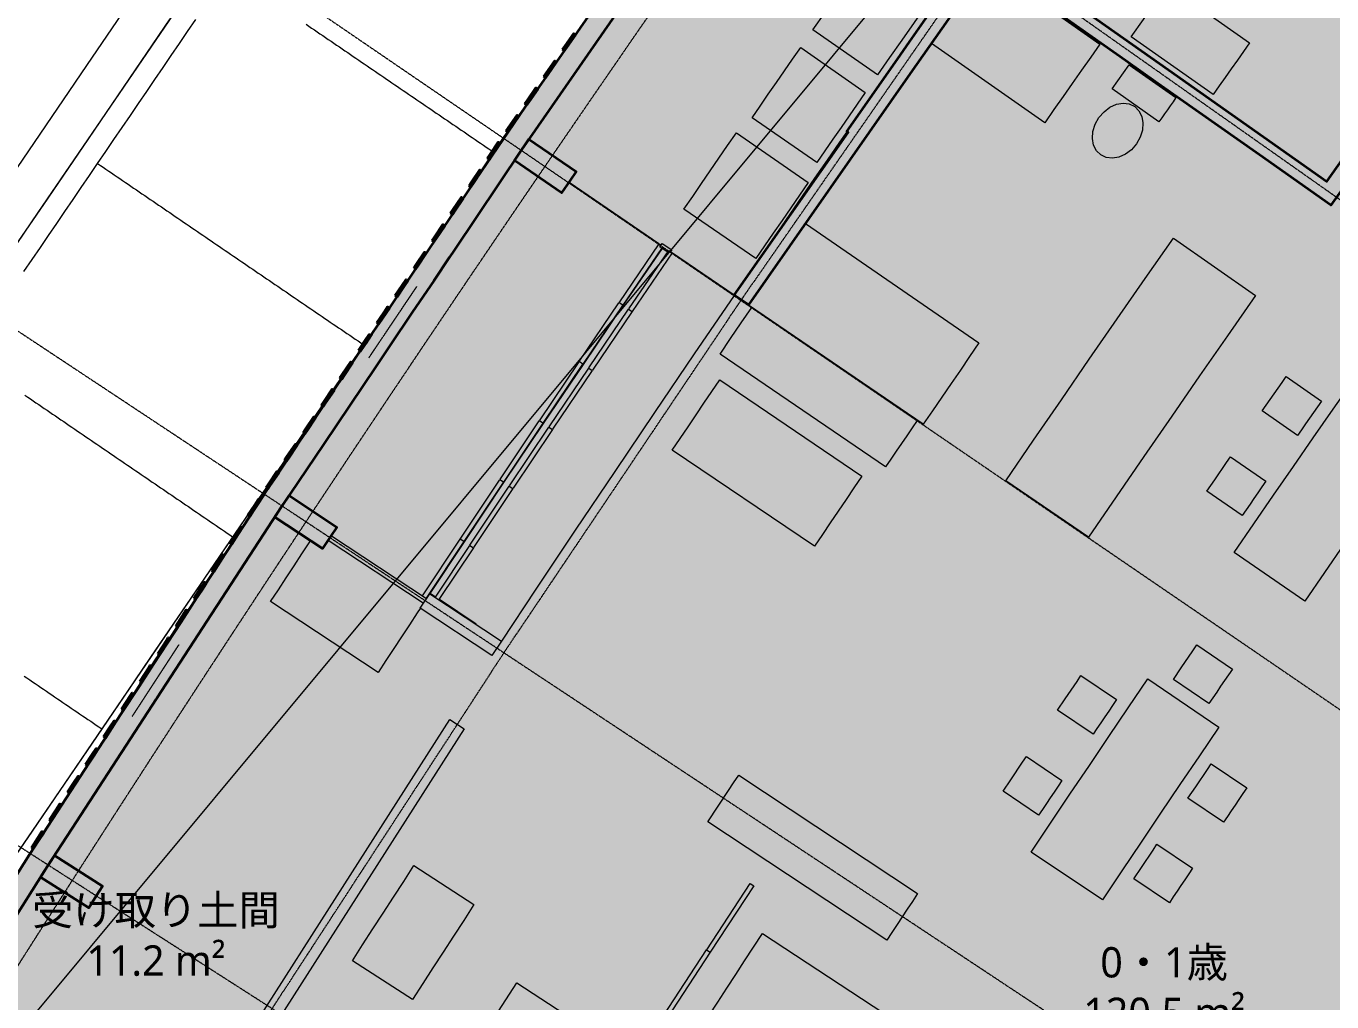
# Model space of a CAD drawing. Header units: millimetres. Extents: x -31757 to 121236, y -27283 to 63658.
# Drawn here: x 29935 to 39063, y 13175 to 19997 of the extents above; entities that cross this region are included whole.
import ezdxf

# ---------------------------------------------------------------- set-up
doc = ezdxf.new("R2010")
doc.units = ezdxf.units.MM
for name, pattern in [('DASHDOT', [3.556, 2.54, -0.508, 0, -0.508]), ('DASHED', [1.524, 1.27, -0.254]), ('PHANTOM', [6.35, 3.175, -0.635, 0.635, -0.635, 0.635, -0.635])]:
    doc.linetypes.add(name, pattern=pattern)
for name, color, linetype, lineweight in [('01_切断（構造・壁）', 7, 'Continuous', 35), ('06_部屋の色', 8, 'Continuous', 0), ('10_見えがかり', 7, 'Continuous', 13), ('11_見えがかり（家具）', 8, 'Continuous', 9), ('13_見えがかり（窓台・隠れた窓）', 7, 'DASHED', 9), ('20_上部（屋根の外形・梁）', 8, 'PHANTOM', 9), ('30_敷地・外構', 8, 'Continuous', 9), ('40_通り芯', 1, 'DASHDOT', 9), ('50_寸法', 3, 'Continuous', 9), ('60_部屋名・面積', 7, 'Continuous', 13)]:
    doc.layers.add(name, color=color, linetype=linetype, lineweight=lineweight)
doc.styles.add('JP', font='NotoSansCJKjp-Regular.otf')

msp = doc.modelspace()

# ---------------------------------------------------------------- hatches: boundary and pattern name
at = {"layer": '01_切断（構造・壁）'}
for points in [[(38613.7, 26665.3), (38678.3, 26616.1), (38733, 26574.5), (38733, 26574.5), (38733, 26574.5), (38711.9, 26546.7), (38642.8, 26455.9), (38111.1, 25735.7), (37966.3, 25539.6), (37942, 25506.7), (37591.3, 25031.7), (37591.3, 25031.7), (37591.3, 25031.7), (37561.2, 24990.9), (37560, 24989.3), (36859.2, 24040.1), (36626, 23714.4), (36345, 23321.7), (36244.2, 23181), (36184.3, 23097.3), (35846.6, 22625.6), (35846.6, 22625.6), (35846.6, 22625.6), (35815.2, 22581.8), (35798, 22557.8), (35111.2, 21598.4), (34614.1, 20882.1), (34461.4, 20662.1), (34136.3, 20193.6), (34136.3, 20193.6), (34136.3, 20193.6), (34071.8, 20100.7), (33399.1, 19131.4), (32924.9, 18426.3), (32894.8, 18381.6), (32784.1, 18216.9), (32637.1, 17998.3), (32476.3, 17759.3), (32381.7, 17618.7), (32013.6, 17071.3), (31723.3, 16639.6), (31270.9, 15945.3), (31226.7, 15877.4), (31140.9, 15745.7), (30849.5, 15298.5), (30844.1, 15290.2), (30728.2, 15112.2), (30254.2, 14384.8), (30084.1, 14123.7), (29801.3, 13675.4), (29652.8, 13439.9), (29532.6, 13249.3), (29532.5, 13249.3), (29490.2, 13182.2), (29256.5, 12811.8), (29256.5, 12811.8), (29256.5, 12811.8), (29111.6, 12582.1), (28495.5, 11605.5), (28481.9, 11583.8), (28481.9, 11583.8), (28481.9, 11583.8), (28427.5, 11617.6), (28354.4, 11662.9), (28368, 11684.5), (28816.2, 12394.9), (28984.4, 12661.5), (29129.7, 12891.8), (29284.1, 13136.6), (29405.7, 13329.3), (29498.3, 13476.2), (29525.9, 13520), (29957.8, 14204.5), (29957.8, 14204.5), (29957.8, 14204.5), (29957.8, 14204.5), (29957.8, 14204.5), (30602.3, 15193.9), (30723.9, 15380.4), (30825.5, 15536.5), (31015.3, 15827.7), (31073.9, 15917.7), (31145.4, 16027.5), (31492.1, 16559.6), (31598.2, 16722.4), (31728.7, 16916.5), (32257.1, 17702.2), (32308.6, 17778.7), (32351.9, 17843.1), (32488.4, 18046.1), (32659.7, 18300.7), (32800.6, 18510.3), (33061.9, 18898.8), (33275.2, 19216), (33788.6, 19955.7), (33948.5, 20186.1), (33960.8, 20203.9), (34013.1, 20279.2), (34338.2, 20747.7), (34359.3, 20778), (34491, 20967.9), (34645.2, 21190), (34988.6, 21684.8), (35206.5, 21989.2), (35675.9, 22644.9), (35694.8, 22671.3), (35724.7, 22713), (36062.4, 23184.7), (36223.2, 23409.3), (36737.9, 24128.3), (37439.2, 25078.2), (37453.9, 25098.1), (37470.7, 25120.8), (37676.4, 25399.5), (37821.3, 25595.8), (37990.5, 25825), (38522.8, 26545.9), (38592.4, 26637.4), (38613.7, 26665.3), (38613.7, 26665.3)], [(33685.7, 19833.8), (33702.4, 19857.9), (33762.7, 19944.7), (33772.3, 19938), (33775, 19936.1), (33714.7, 19849.3), (33698, 19825.2), (33688.4, 19831.9)], [(33553.9, 19643.9), (33570.6, 19668), (33630.9, 19754.8), (33640.5, 19748.1), (33643.2, 19746.2), (33582.9, 19659.4), (33566.2, 19635.3), (33556.6, 19642)], [(33422.1, 19454), (33438.8, 19478), (33499.1, 19564.9), (33508.7, 19558.2), (33511.4, 19556.3), (33451.2, 19469.5), (33434.4, 19445.4), (33424.8, 19452.1)], [(33290.3, 19264.1), (33307, 19288.1), (33367.3, 19375), (33376.9, 19368.3), (33379.6, 19366.4), (33319.4, 19279.6), (33302.6, 19255.5), (33293, 19262.2)], [(33160.6, 19072.5), (33177, 19096.8), (33236, 19184.5), (33245.7, 19177.9), (33248.4, 19176.1), (33189.4, 19088.4), (33173.1, 19064.1), (33163.3, 19070.6)], [(33348.3, 19057.1), (33372.2, 19092.1), (33449.9, 19205.7), (33780.2, 18980.1), (33736.4, 18916), (33678.6, 18831.4)], [(33031.6, 18880.7), (33048, 18905), (33107, 18992.7), (33116.7, 18986.1), (33119.4, 18984.3), (33060.4, 18896.6), (33044.1, 18872.3), (33034.3, 18878.8)], [(32902.6, 18688.8), (32919, 18713.2), (32977.9, 18800.9), (32987.7, 18794.3), (32990.4, 18792.5), (32931.4, 18704.8), (32915.1, 18680.5), (32905.3, 18687)], [(32773.6, 18497), (32790, 18521.3), (32848.9, 18609), (32858.7, 18602.5), (32861.4, 18600.7), (32802.4, 18513), (32786.1, 18488.7), (32776.3, 18495.2)], [(32644.6, 18305.2), (32661, 18329.5), (32719.9, 18417.2), (32729.7, 18410.7), (32732.4, 18408.9), (32673.4, 18321.1), (32657, 18296.8), (32647.3, 18303.4)], [(32515.6, 18113.4), (32565.8, 18188), (32590.9, 18225.4), (32595.1, 18222.6), (32603.4, 18217), (32578.2, 18179.7), (32528, 18105), (32523.9, 18107.8)], [(32386.6, 17921.6), (32436.8, 17996.2), (32461.9, 18033.6), (32466.1, 18030.8), (32474.4, 18025.2), (32449.2, 17987.8), (32399, 17913.2), (32394.9, 17916)], [(32257.6, 17729.8), (32307.8, 17804.4), (32332.9, 17841.8), (32337.1, 17839), (32345.4, 17833.4), (32320.2, 17796), (32270, 17721.4), (32265.9, 17724.2)], [(32128.6, 17537.9), (32144.9, 17562.3), (32203.9, 17650), (32213.7, 17643.4), (32216.4, 17641.6), (32157.4, 17553.9), (32141, 17529.6), (32131.3, 17536.1)], [(31999.6, 17346.1), (32015.9, 17370.4), (32074.9, 17458.2), (32084.7, 17451.6), (32087.4, 17449.8), (32028.4, 17362.1), (32012, 17337.8), (32002.3, 17344.3)], [(31870.6, 17154.3), (31886.9, 17178.6), (31945.9, 17266.3), (31955.7, 17259.8), (31958.4, 17258), (31899.4, 17170.3), (31883, 17145.9), (31873.3, 17152.5)], [(31741.6, 16962.5), (31757.9, 16986.8), (31816.9, 17074.5), (31826.7, 17068), (31829.4, 17066.1), (31770.4, 16978.4), (31754, 16954.1), (31744.3, 16960.7)], [(31612.6, 16770.7), (31628.9, 16795), (31687.9, 16882.7), (31697.7, 16876.2), (31700.4, 16874.3), (31641.4, 16786.6), (31625, 16762.3), (31615.3, 16768.9)], [(31673.6, 16564.6), (31697, 16599.9), (31773, 16714.7), (32106.5, 16493.8), (32063.7, 16429.1), (32007.2, 16343.8)], [(31485.7, 16577.2), (31530.4, 16645.9), (31559.4, 16690.3), (31564.3, 16687.1), (31571.9, 16682.1), (31543, 16637.7), (31498.2, 16569), (31493.3, 16572.2)], [(31359.5, 16383.5), (31404.2, 16452.2), (31433.2, 16496.6), (31438.1, 16493.4), (31445.8, 16488.4), (31416.8, 16444), (31372.1, 16375.3), (31367.1, 16378.6)], [(31233.3, 16189.8), (31278, 16258.5), (31307, 16303), (31311.9, 16299.7), (31319.6, 16294.8), (31290.6, 16250.3), (31245.9, 16181.7), (31240.9, 16184.9)], [(31107.1, 15996.2), (31151.9, 16064.8), (31180.8, 16109.3), (31185.8, 16106.1), (31193.4, 16101.1), (31164.4, 16056.6), (31119.7, 15988), (31114.8, 15991.2)], [(30980.9, 15802.5), (31025.7, 15871.1), (31054.6, 15915.6), (31059.6, 15912.4), (31067.2, 15907.4), (31038.2, 15863), (30993.5, 15794.3), (30988.6, 15797.5)], [(30854.8, 15608.8), (30920.2, 15709.3), (30928.4, 15721.9), (30929.9, 15721), (30941, 15713.7), (30932.8, 15701.1), (30867.3, 15600.6), (30865.9, 15601.5)], [(30728.6, 15415.1), (30794, 15515.6), (30802.3, 15528.2), (30803.7, 15527.3), (30814.8, 15520), (30806.6, 15507.4), (30741.1, 15406.9), (30739.7, 15407.8)], [(30602.4, 15221.4), (30667.8, 15321.9), (30676.1, 15334.5), (30677.5, 15333.6), (30688.6, 15326.3), (30680.4, 15313.7), (30615, 15213.2), (30613.6, 15214.2)], [(30476.2, 15027.7), (30520.9, 15096.4), (30549.9, 15140.9), (30554.8, 15137.6), (30562.5, 15132.7), (30533.5, 15088.2), (30488.8, 15019.6), (30483.8, 15022.8)], [(30350, 14834.1), (30394.8, 14902.7), (30423.7, 14947.2), (30428.7, 14944), (30436.3, 14939), (30407.3, 14894.5), (30362.6, 14825.9), (30357.7, 14829.1)], [(30223.8, 14640.4), (30268.6, 14709), (30297.5, 14753.5), (30302.5, 14750.3), (30310.1, 14745.3), (30281.1, 14700.9), (30236.4, 14632.2), (30231.5, 14635.4)], [(30097.7, 14446.7), (30142.4, 14515.4), (30171.3, 14559.8), (30176.3, 14556.6), (30183.9, 14551.6), (30155, 14507.2), (30110.2, 14438.5), (30105.3, 14441.7)], [(29971.5, 14253), (30016.2, 14321.7), (30045.2, 14366.1), (30050.1, 14362.9), (30057.7, 14357.9), (30028.8, 14313.5), (29984, 14244.8), (29979.1, 14248)], [(30035.5, 14047.8), (30058.4, 14083.4), (30132.7, 14199.3), (30469.5, 13983.4), (30427.6, 13918.1), (30372.3, 13831.9)]]:
    msp.add_hatch(color=7, dxfattribs=at).paths.add_polyline_path(points)
at = {"layer": '06_部屋の色', "true_color": 0xc5de9a}
msp.add_hatch(color=8, dxfattribs=at).paths.add_polyline_path([(37644.8, 22054.2), (37912.5, 22425.8), (38180.9, 22796.8), (38315, 22981.2), (38450.2, 23167.2), (38720.4, 23537), (38991.3, 23906.2), (39263.1, 24274.8), (39535.7, 24642.8), (39809.2, 25010.1), (40083.5, 25376.9), (45089.1, 21624.5), (48404.9, 19138.8), (48144.6, 18790.8), (47885.2, 18442.2), (47626.5, 18093), (47368.6, 17743.3), (47111.5, 17393), (46855.1, 17042.1), (46729.7, 16869.6), (46726.8, 16865.6), (46726.8, 16865.6), (46599.6, 16690.6), (46344.9, 16338.6), (46090.9, 15986), (45837.8, 15632.8), (45585.4, 15279), (45333.9, 14924.7), (45083.1, 14569.8), (45083.1, 14569.8), (39478.8, 18520.2), (36582.7, 20561.7), (36582.7, 20561.7), (36847, 20935.7), (37112.1, 21309.1), (37378, 21682)])
at = {"layer": '06_部屋の色', "true_color": 0xe9dfcf}
for points in [[(46308.5, 13705.3), (46279.9, 13725.5), (35111.7, 21598), (36859.8, 24039.7), (47911.6, 16004.6), (47095.8, 14865), (47124.2, 14844.7)], [(45509.6, 12554.2), (44710.7, 11403), (33399.6, 19131), (35111.7, 21598), (46279.9, 13725.5), (45480.9, 12574.1)], [(33399.6, 19131), (44681.8, 11422.8), (43899.7, 10259.8), (43928.8, 10240.3), (43146.8, 9077.6), (43117.6, 9096.9), (33223.9, 15646.2), (31723.8, 16639.2)], [(33223.9, 15646.2), (43117.6, 9096.9), (42352.6, 7922.7), (42381.9, 7903.6), (41617, 6729.5), (41587.5, 6748.4), (31599.1, 13152.3)]]:
    msp.add_hatch(color=8, dxfattribs=at).paths.add_polyline_path(points)
at = {"layer": '06_部屋の色', "true_color": 0xd5ebee}
for points in [[(36585.8, 20566.1), (36835.2, 20919), (36851.7, 20942.4), (37093.6, 21283.1), (37122.1, 21323.2), (37357.9, 21653.8), (37392.3, 21701.9), (37625.4, 22027.1), (37662.7, 22079), (37895.4, 22402.1), (37932.7, 22453.8), (38137.8, 22737.2), (40566.8, 20976.7), (40426.1, 20782.3), (40285.6, 20587.8), (40145.4, 20393.1), (40005.4, 20198.2), (39865.7, 20003.1), (39726.1, 19807.9), (39586.8, 19612.6), (39447.8, 19417), (39309, 19221.3), (39170.4, 19025.4), (39032, 18829.4), (36579.9, 20557.8), (36581.9, 20560.6)], [(35022.4, 18316.3), (35250, 18647.8), (35295.1, 18713.3), (35520.9, 19040.7), (35558.3, 19094.8), (35783.8, 19420.1), (35798.4, 19441.1), (36031.7, 19776), (36074.9, 19837.9), (36302.4, 20163), (36344.9, 20223.6), (36579.9, 20557.8), (39032, 18829.4), (38878.6, 18611.4), (38725.4, 18393.2), (38572.5, 18174.7), (38419.9, 17956.1), (38267.6, 17737.3), (38115.6, 17518.2), (37963.9, 17299), (37812.5, 17079.6), (37661.4, 16859.9), (37510.6, 16640.1), (37360, 16420.1), (34883, 18112.3), (34885, 18115.2), (34995.7, 18277.3)]]:
    msp.add_hatch(color=8, dxfattribs=at).paths.add_polyline_path(points)
at = {"layer": '06_部屋の色', "true_color": 0xe6efc2}
msp.add_hatch(color=8, dxfattribs=at).paths.add_polyline_path([(33224.3, 15646.1), (33477.5, 16027.7), (33731.6, 16408.8), (33986.5, 16789.2), (34242.3, 17169.1), (34499, 17548.4), (34756.5, 17927.1), (34885, 18115.2), (35014.8, 18305.2), (35274, 18682.8), (35534, 19059.7), (35794.9, 19436.1), (36056.7, 19811.9), (36319.3, 20187.1), (36582.7, 20561.7), (39478.8, 18520.2), (45083.1, 14569.8), (44916.4, 14332.9), (44860.9, 14253.8), (44833.1, 14214.3), (44805.5, 14174.8), (44750, 14095.7), (44584, 13858.4), (44584, 13858.3), (44418.3, 13620.6), (44363.2, 13541.4), (44335.6, 13501.7), (44308.1, 13462.1), (44253, 13382.7), (44088.1, 13144.7), (44088.1, 13144.6), (43923.5, 12906.2), (43868.7, 12826.7), (43841.3, 12786.9), (43814, 12747.1), (43759.2, 12667.5), (43595.4, 12428.7), (43595.4, 12428.7), (43472.2, 12248.5), (43431.9, 12189.5), (43377.5, 12109.7), (43350.2, 12069.9), (43323.1, 12029.9), (43268.7, 11950.1), (43105.9, 11710.6), (43105.9, 11710.5), (42943.5, 11470.6), (42889.5, 11390.6), (42862.4, 11350.6), (42835.4, 11310.6), (42781.4, 11230.5), (42619.7, 10990.2), (42619.7, 10990.2), (42458.3, 10749.6), (42404.7, 10669.3), (42377.8, 10629.2), (42351, 10589), (42297.3, 10508.7), (42136.7, 10267.7), (41976.4, 10026.3), (41923.1, 9945.8), (41896.5, 9905.6), (41896.4, 9905.5), (41896.4, 9905.5), (41896.4, 9905.5), (41869.8, 9865.3), (41816.5, 9784.7), (41657, 9543), (41497.8, 9300.9), (41444.9, 9220.1), (41418.4, 9179.8), (41391.9, 9139.4), (41339, 9058.6), (41180.6, 8816.1), (41022.5, 8573.3), (40969.9, 8492.3), (40943.6, 8451.9), (40917.3, 8411.3), (40864.7, 8330.3), (40707.4, 8087.2), (40550.4, 7843.6), (40498.2, 7762.4), (40472, 7721.8), (40446, 7681.2), (40393.8, 7599.9), (40357.9, 7543.9), (40355.2, 7539.7), (40237.5, 7356), (40081.6, 7111.8), (40029.8, 7030.4), (40003.8, 6989.7), (39977.9, 6948.9), (39926.1, 6867.4), (39770.9, 6622.8), (39616.1, 6377.9), (39564.6, 6296.2), (39538.9, 6255.4), (39513.2, 6214.5), (39461.7, 6132.8), (39307.7, 5887.6), (39307.6, 5887.5), (39153.9, 5641.9), (39102.8, 5560), (39077.2, 5519), (39051.7, 5478), (39000.6, 5396.1), (38847.7, 5150.1), (30011.2, 10634.4), (30009.5, 10635.3), (30009.5, 10635.3), (30011.2, 10634.4), (30277.5, 11062.1), (30363.6, 11199.7), (30545.8, 11490.8), (30646.6, 11651.2), (30817.5, 11922.5), (30920.7, 12085.9), (31095.8, 12362.2), (31192.5, 12514.5), (31397.6, 12836.3), (31463.7, 12940), (31597.4, 13148.5), (31600.1, 13152.7), (31735.4, 13363.8), (31802, 13467.1), (32008.9, 13787.9), (32106.9, 13939.3), (32284.9, 14213.8), (32390.4, 14375.8), (32565.5, 14644.3), (32669.2, 14802.8), (32857.6, 15089.9), (32946.8, 15225.7), (33221.5, 15641.9), (33224.3, 15646.1)])
at = {"layer": '06_部屋の色', "true_color": 0xd8ccb8}
msp.add_hatch(color=8, dxfattribs=at).paths.add_polyline_path([(30824.6, 15270.2), (31123, 15727.5), (31422.6, 16183.9), (31723.3, 16639.6), (33224.3, 15646.1), (32926.1, 15194.4), (32629.2, 14741.9), (32333.5, 14288.6), (32038.9, 13834.6), (31745.6, 13379.7), (31453.5, 12924.1), (31162.6, 12467.7), (30873, 12010.5), (30584.5, 11552.6), (30297.3, 11093.9), (30011.2, 10634.4), (28481.9, 11583.6), (28770.4, 12047.1), (29060.2, 12509.9), (29351.2, 12971.9), (29643.4, 13433.1), (29936.9, 13893.6), (30231.6, 14353.2), (30527.5, 14812.1)])

# ---------------------------------------------------------------- linework, layer by layer
at = {"layer": '01_切断（構造・壁）'}
for points in [[(36618.9, 20383.8), (36116.1, 19665.4), (34984.3, 18048.1), (34984.3, 18048.1), (34984.3, 18048.1), (34947.2, 18073.5), (34885.3, 18115.8), (35681.7, 19253.9), (35672.8, 19260.1), (35672.8, 19260.1), (35672.8, 19260.1), (36026.9, 19766.6), (36111.6, 19887.7), (36617.2, 20610.7)], [(36724.6, 20534.9), (37921, 19691), (39028, 18910.1), (39096.7, 19006.9), (39408.6, 19446.2), (39786, 19977.8), (39834.6, 19943), (39883.6, 19908), (39468.3, 19323), (39057.2, 18744), (39057.2, 18744), (39057.2, 18744), (38556.9, 19096.3), (37847.2, 19596.2), (37620.8, 19755.7), (36655.2, 20435.8)], [(29525.9, 13520), (29957.8, 14204.5), (29957.8, 14204.5), (29957.8, 14204.5), (29957.8, 14204.5), (29957.8, 14204.5), (30602.3, 15193.9), (30723.9, 15380.4), (30825.5, 15536.5), (31015.3, 15827.7), (31073.9, 15917.7), (31145.4, 16027.5), (31492.1, 16559.6), (31598.2, 16722.4), (31728.7, 16916.5), (32257.1, 17702.2), (32308.6, 17778.7), (32351.9, 17843.1), (32488.4, 18046.1), (32659.7, 18300.7), (32800.6, 18510.3), (33061.9, 18898.8), (33275.2, 19216), (33788.6, 19955.7), (33948.5, 20186.1)], [(34071.8, 20100.7), (33399.1, 19131.4), (32924.9, 18426.3), (32894.8, 18381.6), (32784.1, 18216.9), (32637.1, 17998.3), (32476.3, 17759.3), (32381.7, 17618.7), (32013.6, 17071.3), (31723.3, 16639.6), (31270.9, 15945.3), (31226.7, 15877.4), (31140.9, 15745.7), (30849.5, 15298.5), (30844.1, 15290.2), (30728.2, 15112.2), (30254.2, 14384.8), (30084.1, 14123.7), (29801.3, 13675.4)], [(33685.7, 19833.8), (33702.4, 19857.9), (33762.7, 19944.7), (33772.3, 19938), (33775, 19936.1), (33714.7, 19849.3), (33698, 19825.2), (33688.4, 19831.9), (33685.7, 19833.8)], [(33553.9, 19643.9), (33570.6, 19668), (33630.9, 19754.8), (33640.5, 19748.1), (33643.2, 19746.2), (33582.9, 19659.4), (33566.2, 19635.3), (33556.6, 19642), (33553.9, 19643.9)], [(33422.1, 19454), (33438.8, 19478), (33499.1, 19564.9), (33508.7, 19558.2), (33511.4, 19556.3), (33451.2, 19469.5), (33434.4, 19445.4), (33424.8, 19452.1), (33422.1, 19454)], [(33290.3, 19264.1), (33307, 19288.1), (33367.3, 19375), (33376.9, 19368.3), (33379.6, 19366.4), (33319.4, 19279.6), (33302.6, 19255.5), (33293, 19262.2), (33290.3, 19264.1)], [(33160.6, 19072.5), (33177, 19096.8), (33236, 19184.5), (33245.7, 19177.9), (33248.4, 19176.1), (33189.4, 19088.4), (33173.1, 19064.1), (33163.3, 19070.6), (33160.6, 19072.5)], [(33348.3, 19057.1), (33372.2, 19092.1), (33449.9, 19205.7), (33780.2, 18980.1), (33736.4, 18916), (33678.6, 18831.4), (33348.3, 19057.1)], [(33031.6, 18880.7), (33048, 18905), (33107, 18992.7), (33116.7, 18986.1), (33119.4, 18984.3), (33060.4, 18896.6), (33044.1, 18872.3), (33034.3, 18878.8), (33031.6, 18880.7)], [(32902.6, 18688.8), (32919, 18713.2), (32977.9, 18800.9), (32987.7, 18794.3), (32990.4, 18792.5), (32931.4, 18704.8), (32915.1, 18680.5), (32905.3, 18687), (32902.6, 18688.8)], [(32773.6, 18497), (32790, 18521.3), (32848.9, 18609), (32858.7, 18602.5), (32861.4, 18600.7), (32802.4, 18513), (32786.1, 18488.7), (32776.3, 18495.2), (32773.6, 18497)], [(32644.6, 18305.2), (32661, 18329.5), (32719.9, 18417.2), (32729.7, 18410.7), (32732.4, 18408.9), (32673.4, 18321.1), (32657, 18296.8), (32647.3, 18303.4), (32644.6, 18305.2)], [(32515.6, 18113.4), (32565.8, 18188), (32590.9, 18225.4), (32595.1, 18222.6), (32603.4, 18217), (32578.2, 18179.7), (32528, 18105), (32523.9, 18107.8), (32515.6, 18113.4)], [(32386.6, 17921.6), (32436.8, 17996.2), (32461.9, 18033.6), (32466.1, 18030.8), (32474.4, 18025.2), (32449.2, 17987.8), (32399, 17913.2), (32394.9, 17916), (32386.6, 17921.6)], [(32257.6, 17729.8), (32307.8, 17804.4), (32332.9, 17841.8), (32337.1, 17839), (32345.4, 17833.4), (32320.2, 17796), (32270, 17721.4), (32265.9, 17724.2), (32257.6, 17729.8)], [(32128.6, 17537.9), (32144.9, 17562.3), (32203.9, 17650), (32213.7, 17643.4), (32216.4, 17641.6), (32157.4, 17553.9), (32141, 17529.6), (32131.3, 17536.1), (32128.6, 17537.9)], [(31999.6, 17346.1), (32015.9, 17370.4), (32074.9, 17458.2), (32084.7, 17451.6), (32087.4, 17449.8), (32028.4, 17362.1), (32012, 17337.8), (32002.3, 17344.3), (31999.6, 17346.1)], [(31870.6, 17154.3), (31886.9, 17178.6), (31945.9, 17266.3), (31955.7, 17259.8), (31958.4, 17258), (31899.4, 17170.3), (31883, 17145.9), (31873.3, 17152.5), (31870.6, 17154.3)], [(31741.6, 16962.5), (31757.9, 16986.8), (31816.9, 17074.5), (31826.7, 17068), (31829.4, 17066.1), (31770.4, 16978.4), (31754, 16954.1), (31744.3, 16960.7), (31741.6, 16962.5)], [(31612.6, 16770.7), (31628.9, 16795), (31687.9, 16882.7), (31697.7, 16876.2), (31700.4, 16874.3), (31641.4, 16786.6), (31625, 16762.3), (31615.3, 16768.9), (31612.6, 16770.7)], [(31673.6, 16564.6), (31697, 16599.9), (31773, 16714.7), (32106.5, 16493.8), (32063.7, 16429.1), (32007.2, 16343.8), (31673.6, 16564.6)], [(31485.7, 16577.2), (31530.4, 16645.9), (31559.4, 16690.3), (31564.3, 16687.1), (31571.9, 16682.1), (31543, 16637.7), (31498.2, 16569), (31493.3, 16572.2), (31485.7, 16577.2)], [(31359.5, 16383.5), (31404.2, 16452.2), (31433.2, 16496.6), (31438.1, 16493.4), (31445.8, 16488.4), (31416.8, 16444), (31372.1, 16375.3), (31367.1, 16378.6), (31359.5, 16383.5)], [(31233.3, 16189.8), (31278, 16258.5), (31307, 16303), (31311.9, 16299.7), (31319.6, 16294.8), (31290.6, 16250.3), (31245.9, 16181.7), (31240.9, 16184.9), (31233.3, 16189.8)], [(31107.1, 15996.2), (31151.9, 16064.8), (31180.8, 16109.3), (31185.8, 16106.1), (31193.4, 16101.1), (31164.4, 16056.6), (31119.7, 15988), (31114.8, 15991.2), (31107.1, 15996.2)], [(30980.9, 15802.5), (31025.7, 15871.1), (31054.6, 15915.6), (31059.6, 15912.4), (31067.2, 15907.4), (31038.2, 15863), (30993.5, 15794.3), (30988.6, 15797.5), (30980.9, 15802.5)], [(30854.8, 15608.8), (30920.2, 15709.3), (30928.4, 15721.9), (30929.9, 15721), (30941, 15713.7), (30932.8, 15701.1), (30867.3, 15600.6), (30865.9, 15601.5), (30854.8, 15608.8)], [(30728.6, 15415.1), (30794, 15515.6), (30802.3, 15528.2), (30803.7, 15527.3), (30814.8, 15520), (30806.6, 15507.4), (30741.1, 15406.9), (30739.7, 15407.8), (30728.6, 15415.1)], [(30602.4, 15221.4), (30667.8, 15321.9), (30676.1, 15334.5), (30677.5, 15333.6), (30688.6, 15326.3), (30680.4, 15313.7), (30615, 15213.2), (30613.6, 15214.2), (30602.4, 15221.4)], [(30476.2, 15027.7), (30520.9, 15096.4), (30549.9, 15140.9), (30554.8, 15137.6), (30562.5, 15132.7), (30533.5, 15088.2), (30488.8, 15019.6), (30483.8, 15022.8), (30476.2, 15027.7)], [(30350, 14834.1), (30394.8, 14902.7), (30423.7, 14947.2), (30428.7, 14944), (30436.3, 14939), (30407.3, 14894.5), (30362.6, 14825.9), (30357.7, 14829.1), (30350, 14834.1)], [(30223.8, 14640.4), (30268.6, 14709), (30297.5, 14753.5), (30302.5, 14750.3), (30310.1, 14745.3), (30281.1, 14700.9), (30236.4, 14632.2), (30231.5, 14635.4), (30223.8, 14640.4)], [(30097.7, 14446.7), (30142.4, 14515.4), (30171.3, 14559.8), (30176.3, 14556.6), (30183.9, 14551.6), (30155, 14507.2), (30110.2, 14438.5), (30105.3, 14441.7), (30097.7, 14446.7)], [(29971.5, 14253), (30016.2, 14321.7), (30045.2, 14366.1), (30050.1, 14362.9), (30057.7, 14357.9), (30028.8, 14313.5), (29984, 14244.8), (29979.1, 14248), (29971.5, 14253)], [(30035.5, 14047.8), (30058.4, 14083.4), (30132.7, 14199.3), (30469.5, 13983.4), (30427.6, 13918.1), (30372.3, 13831.9), (30035.5, 14047.8)]]:
    msp.add_lwpolyline(points, dxfattribs=at)
at = {"layer": '10_見えがかり'}
for points in [[(25259.7, 12220.3), (25518.8, 12619.4), (25803.5, 13037.1), (26657.7, 14290.3), (26942.4, 14708), (27227.1, 15125.7), (27796.5, 15961.1), (28081.3, 16378.8), (28650.7, 17214.2), (28935.4, 17632), (29504.8, 18467.4), (29789.6, 18885.1), (30359, 19720.5), (30643.7, 20138.2)], [(30939.7, 20046.9), (30370.3, 19211.5), (30085.6, 18793.8), (29800.8, 18376.1), (29516.1, 17958.4), (29231.4, 17540.7), (28946.7, 17123), (28662, 16705.3), (28377.3, 16287.5), (28092.5, 15869.8)], [(33826.2, 20015.2), (33773.7, 19939.5)], [(33694.4, 19825.3), (33641.9, 19749.6)], [(33562.6, 19635.4), (33510.1, 19559.7)], [(33430.8, 19445.5), (33378.3, 19369.8)], [(33299, 19255.6), (33272.8, 19217.7), (33247, 19179.5)], [(35671.6, 19258.4), (35620.9, 19185.2), (35534, 19059.7), (35447.2, 18934.1), (35360.6, 18808.4), (35274, 18682.7), (35187.5, 18556.9), (35101.1, 18431.1), (35014.8, 18305.2), (34990.8, 18270.1)], [(33169.5, 19064.1), (33118, 18987.6)], [(34358.9, 18474.7), (33730.6, 18904)], [(33040.5, 18872.3), (32989, 18795.8)], [(32911.4, 18680.5), (32860, 18604)], [(32782.4, 18488.7), (32731, 18412.2)], [(32653.4, 18296.8), (32602, 18220.4)], [(32524.4, 18105), (32473, 18028.6)], [(32395.4, 17913.2), (32344, 17836.7)], [(32266.4, 17721.4), (32215, 17644.9)], [(32082.6, 17455.4), (32133.9, 17530.7)], [(32133.9, 17530.7), (32083.7, 17454.7)], [(32137.4, 17529.6), (32086, 17453.1)], [(31952.4, 17264.4), (32004.3, 17340.5)], [(32007, 17338.7), (31971.5, 17285.1), (31956.2, 17261.8)], [(31822.2, 17073.4), (31874.1, 17149.5)], [(31879.5, 17145.9), (31828.7, 17069)], [(31692, 16882.4), (31743.9, 16958.5)], [(31561.7, 16691.2), (31613.7, 16767.5)], [(28376.7, 11703.4), (28314.8, 11606.1), (28425.2, 11879), (28535.6, 12151.9), (28651.7, 12421.8), (28817.5, 12665.1), (28983.3, 12908.4), (29812.4, 14124.8), (29978.2, 14368.1), (30475.7, 15097.9), (30641.5, 15341.2), (30807.4, 15584.4), (31470.6, 16557.6), (31483.7, 16576.8)], [(31343.2, 16334.7), (31322, 16302.7), (31318.7, 16297.7)], [(31242.1, 16181.7), (31191.2, 16104.9)], [(31114.6, 15988.9), (31063.8, 15912)], [(31099.7, 15962.8), (31065.8, 15910.7)], [(30987.1, 15796.1), (30936.5, 15719)], [(30989.9, 15794.2), (30939.6, 15717)], [(30860.2, 15602.9), (30835.6, 15565.5), (30809.9, 15525.6)], [(30863.7, 15600.6), (30813.4, 15523.3)], [(30734.6, 15408.8), (30684.7, 15331.3)], [(30737.5, 15406.9), (30687.2, 15329.7)], [(30609.4, 15214.5), (30559.5, 15137)], [(30611.4, 15213.2), (30573.3, 15154.8)], [(30484.2, 15020.2), (30434.2, 14942.7)], [(30358.9, 14825.9), (30309, 14748.4)]]:
    msp.add_lwpolyline(points, dxfattribs=at)
at = {"layer": '11_見えがかり（家具）'}
for points in [[(35520.6, 20092.1), (35606, 20214.5), (35691.6, 20336.8), (35777.2, 20459.1), (35862.9, 20581.3), (35948.7, 20703.5), (36398.6, 20387.1), (36313.1, 20265.3), (36227.6, 20143.4), (36142.2, 20021.5), (36056.9, 19899.5), (35971.7, 19777.4), (35886.5, 19655.3), (35435.2, 19969.7), (35520.6, 20092.1)], [(36651.7, 20427.4), (37441.6, 19871)], [(37917.1, 20283.9), (38488.1, 19879.1), (38445.5, 19818.9), (38402.9, 19758.8), (38360.4, 19698.6), (38317.8, 19638.4), (38275.3, 19578.2), (38232.8, 19518), (37660.9, 19921.6), (37746.2, 20042.4), (37788.9, 20102.8), (37831.6, 20163.2), (37874.3, 20223.6), (37917.1, 20283.9)], [(35066.4, 19438.3), (35123, 19520.1), (35179.7, 19601.9), (35236.4, 19683.7), (35293.2, 19765.4), (35350, 19847.2), (35801.5, 19533.1), (35744.9, 19451.6), (35688.2, 19370.1), (35631.7, 19288.6), (35575.2, 19207), (35518.7, 19125.4), (35462.2, 19043.8), (35009.8, 19356.5), (35066.4, 19438.3)], [(37441.6, 19871), (37377.3, 19779.5), (37312.9, 19688), (37248.6, 19596.5), (37184.4, 19505), (37120.2, 19413.4), (37056.1, 19321.7), (36265.2, 19874.9)], [(37646, 19727), (37973, 19496.7), (37953.2, 19468.5), (37933.4, 19440.4), (37913.6, 19412.2), (37893.8, 19384), (37874, 19355.9), (37854.2, 19327.7), (37526.9, 19557.7), (37566.6, 19614.2), (37646, 19727)], [(37435.1, 19357.3), (37470.3, 19398), (37512, 19429.7), (37557.5, 19450.1), (37603.5, 19458), (37646.9, 19452.7), (37684.9, 19434.7), (37714.7, 19405.1), (37734.4, 19366), (37742.6, 19320.1), (37738.9, 19270.5), (37723.3, 19220.5), (37697.1, 19173.6), (37661.9, 19132.9), (37620.2, 19101.3), (37574.8, 19080.8), (37528.9, 19072.9), (37485.4, 19078.1), (37447.4, 19096.1), (37417.6, 19125.6), (37397.8, 19164.7), (37389.5, 19210.6), (37393.2, 19260.3), (37408.8, 19310.3), (37435.1, 19357.3)], [(34594.7, 18806.6), (34655.7, 18895.4), (34716.8, 18984.3), (34777.9, 19073.1), (34839, 19161.9), (34900.3, 19250.7), (35402.3, 18904.2), (35341.3, 18815.7), (35280.3, 18727.2), (35219.4, 18638.7), (35158.5, 18550.1), (35097.7, 18461.4), (35036.9, 18372.8), (34533.7, 18717.6), (34594.7, 18806.6)], [(35384, 18615.7), (36596.1, 17781.5)], [(33275.1, 16805.5), (33552.3, 17218.7), (33830.5, 17631.3), (34109.7, 18043.1), (34380.3, 18440.3)], [(34376.2, 18443.1), (34105.5, 18045.9), (34080.7, 18062.8), (34360.9, 18474)], [(34360.9, 18474), (34371.7, 18466.7)], [(34416.9, 18417.7), (34364.9, 18453.3), (34381.8, 18477.9), (34447.8, 18432.8)], [(36978.3, 17101.7), (37172.7, 17384.7), (37367.6, 17667.3), (37563, 17949.7), (37758.8, 18231.7), (37955.2, 18513.3), (38529.1, 18112.6), (38333.4, 17831.9), (38138.2, 17550.9), (37943.5, 17269.5), (37749.3, 16987.8), (37555.6, 16705.8), (37362.3, 16423.5), (36784.4, 16818.4), (36978.3, 17101.7)], [(34148, 18019.5), (34427, 18428.9), (34451.8, 18412), (34172.8, 18002.6)], [(34447.8, 18432.8), (34440.5, 18422.1)], [(34453.4, 18410.9), (34883.6, 18117)], [(34884.1, 18114.2), (34605.9, 17705.9), (34327.5, 17295.2), (34050.2, 16883.9), (33773.8, 16471.9), (33498.5, 16059.2), (33258.4, 15697.5)], [(34104.4, 18044.3), (33826.3, 17634.1), (33801.5, 17650.9), (34079.6, 18061.1)], [(33868.9, 17607.7), (34146.9, 18017.8), (34171.7, 18001), (33893.7, 17590.9)], [(36164, 17239.8), (36128.1, 17187.2), (36091.1, 17133), (36054.1, 17078.8), (36017.1, 17024.5), (35980.2, 16970.3), (35943.2, 16916), (34785.7, 17703.5), (34860.1, 17812.8), (34934.6, 17922), (34971.8, 17976.6), (35008, 18029.6)], [(36596.1, 17781.5), (36531, 17686.9), (36465.9, 17592.3), (36401, 17497.6), (36336.1, 17402.8), (36271.2, 17308), (36206.4, 17213.2), (34986, 18047)], [(33825.2, 17632.4), (33548.2, 17221.5), (33523.3, 17238.3), (33800.4, 17649.2)], [(33590.8, 17195.3), (33867.8, 17606.1), (33892.6, 17589.3), (33615.7, 17178.5)], [(38906.7, 17255), (38878.9, 17215.1), (38851.2, 17175.1), (38823.4, 17135.1), (38576.9, 17306), (38632.5, 17386.2), (38716, 17506.3), (38743.8, 17546.3), (38990.1, 17375), (38962.3, 17335), (38934.5, 17295), (38906.7, 17255)], [(34506.9, 17114.1), (34562.4, 17196.2), (34618, 17278.3), (34673.5, 17360.4), (34729.2, 17442.4), (34784.8, 17524.4), (35777.5, 16850.1), (35722.1, 16768.6), (35666.8, 16687), (35611.6, 16605.5), (35556.4, 16523.9), (35501.2, 16442.3), (35446.1, 16360.6), (34451.4, 17032), (34506.9, 17114.1)], [(38518.3, 16517.7), (38656.4, 16718), (38794.8, 16918.1), (38933.3, 17118), (39072.2, 17317.8), (39211.3, 17517.5), (39703.3, 17174.2), (39564.7, 16975.1), (39426.3, 16776), (39288.1, 16576.6), (39150.2, 16377.1), (39012.5, 16177.4), (38875, 15977.5), (38380.4, 16317.2), (38518.3, 16517.7)], [(33547, 17219.9), (33271, 16808.3), (33246.1, 16825), (33522.2, 17236.6)], [(33313.7, 16782.2), (33589.6, 17193.6), (33614.5, 17176.9), (33338.6, 16765.5)], [(38518.8, 16694.6), (38491.2, 16654.6), (38463.6, 16614.5), (38435.9, 16574.4), (38188.9, 16744.5), (38244.2, 16824.8), (38327.2, 16945.2), (38354.9, 16985.3), (38601.8, 16814.8), (38574.1, 16774.8), (38546.5, 16734.7), (38518.8, 16694.6)], [(32795.4, 16007.1), (32759.7, 16031.1), (32999, 16391.6), (33275.1, 16805.5)], [(33269.9, 16806.6), (32994.8, 16394.4), (32969.8, 16411), (33244.9, 16823.3)], [(33037.6, 16368.4), (33312.5, 16780.5), (33337.5, 16763.8), (33062.5, 16351.7)], [(32069.4, 16434.2), (32733.2, 15994.8)], [(31698, 16056.8), (31753, 16140.3), (31808, 16223.7), (31863.1, 16307.1), (31918.2, 16390.5), (31922.7, 16397.3)], [(32711.2, 15961.6), (32047.4, 16400.9)], [(32706.8, 16014.6), (32968.7, 16409.4)], [(32993.7, 16392.7), (32731.8, 15998.1)], [(32795.7, 16003.9), (33036.4, 16366.7), (33061.4, 16350.1), (32820.7, 15987.4)], [(32689.6, 15925.3), (32668.9, 15894.1), (32614.1, 15811.1), (32559.2, 15728), (32504.4, 15644.9), (32449.7, 15561.8), (32395, 15478.7), (31643.1, 15973.3), (31698, 16056.8)], [(32757, 16027.2), (33257.2, 15695.9), (33191.1, 15595.9), (32690.7, 15927), (32757, 16027.2)], [(33081.7, 15814.5), (32823.6, 15988.1)], [(38285.6, 15381.1), (38258.2, 15341), (38230.9, 15300.9), (38203.6, 15260.7), (37955.5, 15429.3), (38010.2, 15509.8), (38092.3, 15630.3), (38119.7, 15670.5), (38367.6, 15501.5), (38340.2, 15461.4), (38312.9, 15421.3), (38285.6, 15381.1)], [(37096.6, 14424.6), (37232.1, 14626.7), (37367.9, 14828.5), (37504, 15030.3), (37640.2, 15231.8), (37776.8, 15433.2), (38273.2, 15096.1), (38137.1, 14895.4), (38001.2, 14694.4), (37865.5, 14493.3), (37730.2, 14292.1), (37595, 14090.7), (37460.1, 13889.1), (36961.3, 14222.5), (37096.6, 14424.6)], [(37475.6, 15166.9), (37448.3, 15126.6), (37421.1, 15086.2), (37393.8, 15045.9), (37145.2, 15213.7), (37199.8, 15294.5), (37281.7, 15415.7), (37309, 15456.1), (37557.4, 15287.9), (37530.1, 15247.5), (37502.9, 15207.2), (37475.6, 15166.9)], [(30053.3, 10698.4), (30145.5, 10842.8), (31614.5, 13142.4), (32055.9, 13833.5), (32896.3, 15149), (32996.5, 15083.1), (30155.2, 10635.1)], [(37094.8, 14601.6), (37067.7, 14561.2), (37040.6, 14520.8), (37013.5, 14480.3), (36764.3, 14647.3), (36818.6, 14728.3), (36900.1, 14849.7), (36927.3, 14890.2), (37176.3, 14722.9), (37149.1, 14682.4), (37122, 14642), (37094.8, 14601.6)], [(38386.9, 14550.8), (38359.8, 14510.7), (38332.7, 14470.6), (38305.6, 14430.4), (38056.9, 14598.3), (38111.2, 14678.7), (38192.7, 14799.1), (38219.9, 14839.3), (38468.3, 14671.1), (38441.1, 14631), (38414, 14590.9), (38386.9, 14550.8)], [(36167.1, 13931.8), (36131.1, 13877.6), (36095.2, 13823.4), (36059.3, 13769.2), (36023.4, 13714.9), (35987.5, 13660.7), (35951.6, 13606.4), (34700.1, 14433.2), (34772.3, 14542.5), (34844.7, 14651.8), (34880.9, 14706.4), (34917.1, 14761), (36167.1, 13931.8)], [(38008.2, 13988.6), (37981.2, 13948.4), (37954.3, 13908.2), (37927.3, 13868), (37678.1, 14035), (37732.1, 14115.5), (37813.2, 14236.3), (37840.2, 14276.6), (38089.2, 14109.2), (38062.2, 14069), (38035.2, 14028.8), (38008.2, 13988.6)], [(32287.1, 13573.8), (32358.8, 13684.7), (32430.6, 13795.5), (32502.5, 13906.3), (32574.4, 14017.1), (32646.4, 14127.8), (33065.5, 13855.1), (32993.7, 13744.6), (32921.9, 13634.2), (32850.2, 13523.6), (32778.6, 13413), (32707.1, 13302.4), (32635.6, 13191.7), (32215.5, 13462.8), (32287.1, 13573.8)], [(34692.7, 13539.5), (34996.7, 14002.1), (35021.8, 13985.6), (34717.8, 13523)], [(34770.3, 13174), (34832.8, 13269.7), (34895.3, 13365.3), (34958, 13460.8), (35020.6, 13556.3), (35083.4, 13651.8), (36086.1, 12992.6), (36023.7, 12897.7), (35961.4, 12802.8), (35899.2, 12707.8), (35837, 12612.8), (35774.9, 12517.7), (35712.8, 12422.6), (34707.8, 13078.4), (34770.3, 13174)], [(34388.8, 13074.3), (34691.6, 13537.8), (34716.7, 13521.4), (34413.9, 13057.9)], [(31818.5, 10885.1), (32125.1, 11371.2), (32433.1, 11856.6), (32742.5, 12341), (33053.3, 12824.5), (33365.4, 13307.2), (33701, 13089.5), (33389.5, 12607.8), (33079.3, 12125.2), (32770.5, 11641.7), (32463.2, 11157.4), (32157.1, 10672.2), (31852.5, 10186.1), (31513.3, 10398), (31818.5, 10885.1)]]:
    msp.add_lwpolyline(points, dxfattribs=at)
at = {"layer": '13_見えがかり（窓台・隠れた窓）'}
for points in [[(32331.2, 17677.9), (32666.5, 18176.5)], [(30676.8, 15170.6), (31004.8, 15674.1)]]:
    msp.add_lwpolyline(points, dxfattribs=at)
at = {"layer": '20_上部（屋根の外形・梁）'}
msp.add_lwpolyline([(31601.4, 13044.7), (31697.8, 13195), (31697.8, 13195), (31729.5, 13244.5), (31729.9, 13245.1), (31730.6, 13245.7), (31733, 13248.3), (31735.2, 13251.2), (33023.7, 15229), (33176.5, 15463.5), (33176.5, 15463.5), (33188.4, 15481.8), (33190.2, 15484.9), (33191.6, 15488.2), (33191.9, 15489), (33192.2, 15489.7), (33224.7, 15538.7), (33224.7, 15538.7), (33323.2, 15687.5), (33355.7, 15736.6), (33356.1, 15737.1), (33356.8, 15737.8), (33359.2, 15740.3), (33361.4, 15743.2), (34183.3, 16965.2), (34834.9, 17934.1), (34835, 17934.3), (34847.1, 17952.2), (34848.9, 17955.3), (34850.4, 17958.6), (34850.7, 17959.4), (34851.1, 17960.1), (34884.2, 18008.6), (34985, 18156), (34985, 18156), (35018.1, 18204.5), (35018.6, 18205.1), (35019.2, 18205.7), (35021.8, 18208.3), (35024, 18211.1), (35671, 19143.4), (36529.3, 20380.1)], dxfattribs=at)
at = {"layer": '30_敷地・外構'}
for points in [[(34152.5, 20495.8), (33615.1, 19707.4), (33077.7, 18918.9), (32540.3, 18130.5), (32002.9, 17342), (31465.5, 16553.6), (30928.1, 15765.2), (30390.7, 14976.7), (29853.3, 14188.3)], [(25720.6, 12386.3), (26258, 13174.7), (26795.4, 13963.2), (27332.8, 14751.6), (27870.2, 15540), (28407.6, 16328.5), (28945, 17116.9), (29482.4, 17905.3), (30019.8, 18693.8), (30557.2, 19482.2), (31094.6, 20270.6)], [(29919.9, 18280.9), (29977.1, 18364.9), (30034.3, 18448.8), (30091.5, 18532.7), (30148.7, 18616.6), (30205.9, 18700.5), (30263.1, 18784.5), (30320.3, 18868.4), (30377.5, 18952.3), (30434.7, 19036.2), (30491.9, 19120.2), (30549.1, 19204.1), (30606.3, 19288), (30663.5, 19371.9), (30720.8, 19455.8), (30778, 19539.8), (30835.2, 19623.7), (30892.4, 19707.6), (30949.6, 19791.5), (31006.8, 19875.4), (31064, 19959.4), (31121.2, 20043.3)], [(31892.2, 20009.4), (31911.6, 19996.2), (31931, 19983), (31950.3, 19969.8), (31969.7, 19956.6), (31989.1, 19943.4), (32008.4, 19930.2), (32027.8, 19917), (32047.2, 19903.8), (32066.5, 19890.6), (32085.9, 19877.4), (32105.3, 19864.2), (32124.6, 19851), (32144, 19837.8), (32163.4, 19824.6), (32182.7, 19811.4), (32202.1, 19798.2), (32221.5, 19785), (32240.8, 19771.8), (32260.2, 19758.6), (32279.6, 19745.4), (32298.9, 19732.2), (32318.3, 19719), (32337.7, 19705.8), (32357, 19692.5), (32376.4, 19679.3), (32395.8, 19666.1), (32415.1, 19652.9), (32434.5, 19639.7), (32453.9, 19626.5), (32473.2, 19613.3), (32492.6, 19600.1), (32512, 19586.9), (32531.3, 19573.7), (32550.7, 19560.5), (32570.1, 19547.3), (32589.4, 19534.1), (32608.8, 19520.9), (32628.2, 19507.7), (32647.5, 19494.5), (32666.9, 19481.3), (32686.3, 19468.1), (32705.6, 19454.9), (32725, 19441.7), (32744.4, 19428.5), (32763.7, 19415.3), (32783.1, 19402.1), (32802.5, 19388.9), (32821.8, 19375.7), (32841.2, 19362.5), (32860.6, 19349.3), (32879.9, 19336.1), (32899.3, 19322.9), (32918.7, 19309.7), (32938, 19296.5), (32957.4, 19283.3), (32976.8, 19270.1), (32996.1, 19256.9), (33015.5, 19243.7), (33034.9, 19230.5), (33054.2, 19217.3), (33073.6, 19204.1), (33093, 19190.9), (33112.3, 19177.7), (33131.7, 19164.5), (33151.1, 19151.3), (33170.4, 19138.1), (33189.8, 19124.9), (33209.2, 19111.7)], [(30434.7, 19036.2), (30454.1, 19023), (30473.5, 19009.8), (30492.8, 18996.6), (30512.2, 18983.4), (30531.6, 18970.2), (30550.9, 18957), (30570.3, 18943.8), (30589.7, 18930.6), (30609, 18917.4), (30628.4, 18904.2), (30647.8, 18891), (30667.1, 18877.8), (30686.5, 18864.6), (30705.9, 18851.4), (30725.2, 18838.2), (30744.6, 18825), (30764, 18811.8), (30783.3, 18798.6), (30802.7, 18785.4), (30822.1, 18772.2), (30841.4, 18759), (30860.8, 18745.8), (30880.2, 18732.6), (30899.5, 18719.4), (30918.9, 18706.2), (30938.3, 18693), (30957.6, 18679.8), (30977, 18666.6), (30996.4, 18653.4), (31015.7, 18640.2), (31035.1, 18627), (31054.5, 18613.8), (31073.8, 18600.6), (31093.2, 18587.4), (31112.6, 18574.2), (31131.9, 18561), (31151.3, 18547.8), (31170.7, 18534.6), (31190, 18521.4), (31209.4, 18508.2), (31228.8, 18495), (31248.1, 18481.8), (31267.5, 18468.6), (31286.9, 18455.4), (31306.2, 18442.2), (31325.6, 18429), (31345, 18415.8), (31364.3, 18402.6), (31383.7, 18389.4), (31403.1, 18376.2), (31422.4, 18363), (31441.8, 18349.8), (31461.2, 18336.6), (31480.5, 18323.4), (31499.9, 18310.2), (31519.3, 18297), (31538.6, 18283.8), (31558, 18270.6), (31577.4, 18257.4), (31596.7, 18244.2), (31616.1, 18231), (31635.5, 18217.8), (31654.8, 18204.6), (31674.2, 18191.4), (31693.6, 18178.2), (31712.9, 18165), (31732.3, 18151.8), (31751.7, 18138.6), (31771, 18125.4), (31790.4, 18112.2), (31809.8, 18099), (31829.1, 18085.8), (31848.5, 18072.6), (31867.9, 18059.4), (31887.2, 18046.2), (31906.6, 18033), (31926, 18019.8), (31945.3, 18006.6), (31964.7, 17993.4), (31984.1, 17980.2), (32003.4, 17967), (32022.8, 17953.8), (32042.2, 17940.6), (32061.5, 17927.4), (32080.9, 17914.2), (32100.3, 17901), (32119.6, 17887.8), (32139, 17874.6), (32158.4, 17861.4), (32177.7, 17848.2), (32197.1, 17835), (32216.5, 17821.8), (32235.8, 17808.6), (32255.2, 17795.4), (32274.6, 17782.2), (32293.9, 17769)], [(29926.2, 17416.3), (29945.6, 17403.1), (29964.9, 17389.9), (29984.3, 17376.7), (30003.7, 17363.5), (30023, 17350.3), (30042.4, 17337.1), (30061.8, 17323.9), (30081.1, 17310.7), (30100.5, 17297.5), (30119.9, 17284.3), (30139.2, 17271.1), (30158.6, 17257.9), (30178, 17244.7), (30197.3, 17231.5), (30216.7, 17218.3), (30236.1, 17205.1), (30255.4, 17191.9), (30274.8, 17178.7), (30294.2, 17165.5), (30313.5, 17152.3), (30332.9, 17139.1), (30352.3, 17125.9), (30371.6, 17112.7), (30391, 17099.5), (30410.4, 17086.3), (30429.7, 17073.1), (30449.1, 17059.9), (30468.5, 17046.7), (30487.8, 17033.5), (30507.2, 17020.3), (30526.6, 17007.1), (30545.9, 16993.9), (30565.3, 16980.7), (30584.7, 16967.5), (30604, 16954.3), (30623.4, 16941.1), (30642.8, 16927.9), (30662.1, 16914.7), (30681.5, 16901.5), (30700.9, 16888.3), (30720.2, 16875.1), (30739.6, 16861.9), (30759, 16848.7), (30778.3, 16835.5), (30797.7, 16822.3), (30817.1, 16809.1), (30836.4, 16795.9), (30855.8, 16782.7), (30875.2, 16769.5), (30894.5, 16756.3), (30913.9, 16743.1), (30933.3, 16729.9), (30952.6, 16716.7), (30972, 16703.5), (30991.4, 16690.3), (31010.7, 16677.1), (31030.1, 16663.9), (31049.5, 16650.7), (31068.8, 16637.5), (31088.2, 16624.3), (31107.6, 16611.1), (31126.9, 16597.9), (31146.3, 16584.7), (31165.7, 16571.5), (31185, 16558.3), (31204.4, 16545.1), (31223.8, 16531.9), (31243.1, 16518.6), (31262.5, 16505.4), (31281.9, 16492.2), (31301.2, 16479), (31320.6, 16465.8), (31340, 16452.6), (31359.3, 16439.4), (31378.7, 16426.2)], [(29921.2, 15453.1), (29940.6, 15439.9), (29960, 15426.7), (29979.3, 15413.5), (29998.7, 15400.3), (30018.1, 15387.1), (30037.4, 15373.9), (30056.8, 15360.7), (30076.2, 15347.5), (30095.5, 15334.3), (30114.9, 15321.1), (30134.3, 15307.9), (30153.6, 15294.7), (30173, 15281.5), (30192.4, 15268.3), (30211.7, 15255.1), (30231.1, 15241.9), (30250.5, 15228.7), (30269.8, 15215.5), (30289.2, 15202.3), (30308.6, 15189.1), (30327.9, 15175.9), (30347.3, 15162.7), (30366.7, 15149.5), (30386, 15136.3), (30405.4, 15123.1), (30424.8, 15109.9), (30444.1, 15096.7), (30463.5, 15083.5)]]:
    msp.add_lwpolyline(points, dxfattribs=at)
at = {"layer": '40_通り芯'}
for points in [[(49010.7, 11810.4), (33154.6, 22988.3)], [(47433.3, 9537.6), (31414.7, 20481.2)], [(29728.2, 13193.6), (29998.9, 13619), (30270.5, 14043.7), (30543.3, 14467.8), (30817, 14891.2), (31091.8, 15313.9), (31367.7, 15736), (31644.5, 16157.4), (31922.4, 16578.1), (32201.4, 16998.1), (32481.4, 17417.4), (32762.4, 17836), (33044.4, 18254), (33327.5, 18671.2), (33611.6, 19087.8), (33896.7, 19503.6), (34182.8, 19918.8), (34470, 20333.2)], [(45900, 7257.6), (29723.2, 17966.1)], [(44400, 4955.4), (28068.7, 15426.6)]]:
    msp.add_lwpolyline(points, dxfattribs=at)
at = {"layer": '50_寸法'}
msp.add_lwpolyline([(28651.9, 11478.3), (65014.1, 55135)], dxfattribs=at)

# ---------------------------------------------------------------- texts
at = {"layer": '60_部屋名・面積', "char_height": 211.68, "attachment_point": 5, "style": 'JP'}
for s, insert in [('受け取り土間\\P11.2 m²', (30842.5, 13638.6)), ('0・1歳\\P120.5 m²', (37890.6, 13273))]:
    msp.add_mtext(s, dxfattribs=dict(at, insert=insert))

doc.saveas('drawing.dxf')
